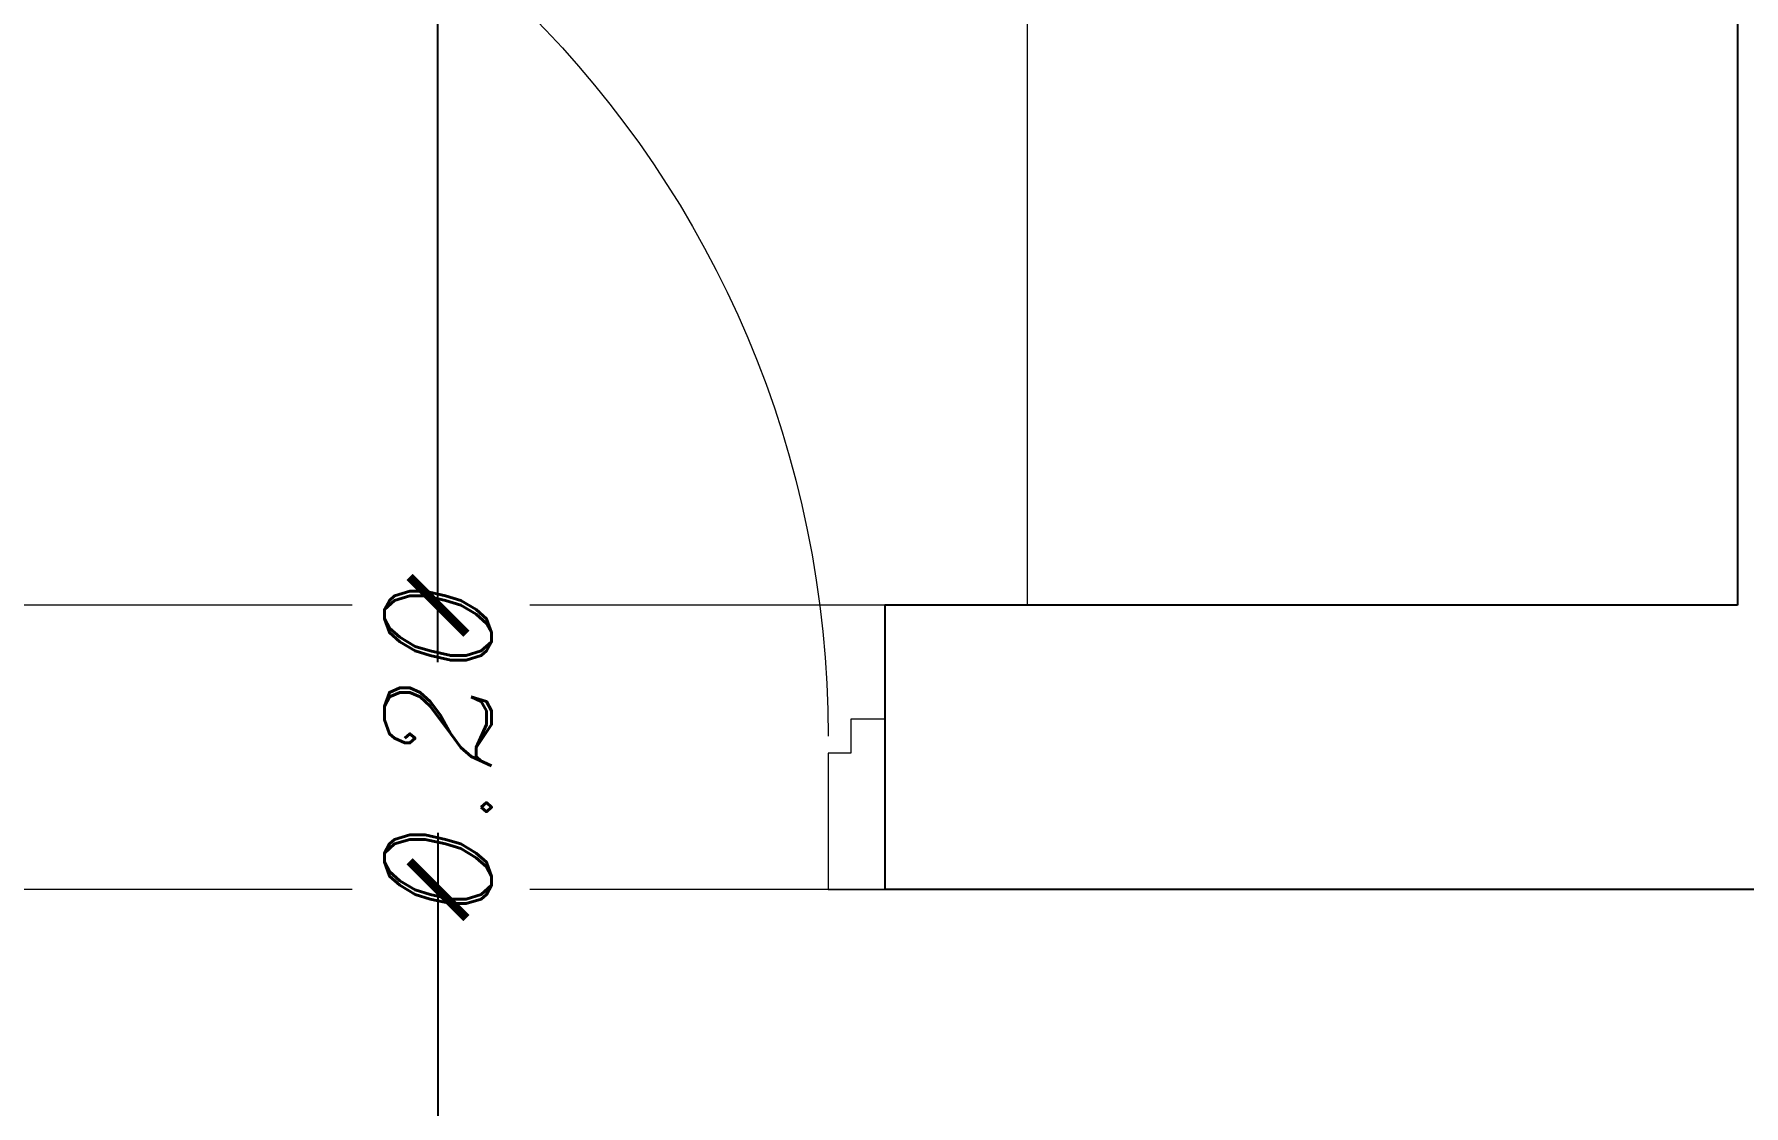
# Model space of a CAD drawing. Header units: metres. Extents: x 294 to 1101, y -498 to -355.
# Drawn here: x 538.896 to 540.099, y -393.005 to -392.251 of the extents above; entities that cross this region are included whole.
import ezdxf

# ---------------------------------------------------------------- set-up
doc = ezdxf.new("R2010")
doc.units = ezdxf.units.M
doc.linetypes.add('DASHED2', pattern=[0.375, 0.25, -0.125])
for name, color, linetype, lineweight in [('dor', 30, 'Continuous', 13), ('fur', 251, 'Continuous', 9), ('hid', 132, 'DASHED2', 9), ('wall', 7, 'Continuous', 25)]:
    doc.layers.add(name, color=color, linetype=linetype, lineweight=lineweight)
doc.styles.add('ITALICC', font='italicc')
doc.dimstyles.new('dim200', dxfattribs={"dimscale": 0.4, "dimtxt": 0.1885, "dimasz": 0.1, "dimexe": 0.15, "dimexo": 0.25, "dimgap": 0.07, "dimtad": 0, "dimzin": 0, "dimdsep": 46, "dimtxsty": 'ITALICC', "dimblk": 'ARCHTICK', "dimcen": 0.09, "dimdle": 0.1, "dimse1": 1, "dimse2": 1, "dimclrd": 211, "dimclrt": 3, "dimadec": 0, "dimazin": 0, "dimtfac": 1, "dimtix": 1, "dimtofl": 0, "dimtmove": 0, "dimatfit": 3, "dimldrblk": 'ARCHTICK', "dimfxl": 1, "dimtolj": 1, "dimtzin": 0, "dimlwd": 25, "dimarcsym": 0})

# ---------------------------------------------------------------- blocks, each defined once
blk = doc.blocks.new('D100r')
at = {"layer": 'dor'}
for p, q in [((-99.085, -11.965), (-99.085, -12.865)), ((-99.05, -12.865), (-99.05, -11.965)), ((-100, -12.87), (-100, -12.85)), ((-100, -12.85), (-99.97, -12.85)), ((-99.97, -12.85), (-99.97, -12.88)), ((-99, -12.85), (-99.03, -12.85)), ((-99.03, -12.85), (-99.03, -12.88)), ((-99, -12.87), (-99, -12.85)), ((-99.085, -12.865), (-99.05, -12.865)), ((-99.97, -12.88), (-99.95, -12.88)), ((-99.95, -12.88), (-99.95, -13)), ((-99.05, -12.88), (-99.05, -13)), ((-99.03, -12.88), (-99.05, -12.88)), ((-100, -13), (-100, -12.98)), ((-99, -13), (-99, -12.98)), ((-99.95, -13), (-100, -13)), ((-99.05, -13), (-99, -13))]:
    blk.add_line(p, q, dxfattribs=at)
blk.add_arc((-99.05, -12.865), 0.9, 90, 180, dxfattribs=at)
blk = doc.blocks.new('_ArchTick')
at = {"color": 0, "linetype": 'ByBlock', "const_width": 0.15}
blk.add_lwpolyline([(-0.5, -0.5), (0.5, 0.5)], dxfattribs=at)
blk = doc.blocks.new('*D79')
at = {"layer": 'DEFPOINTS', "color": 0, "transparency": 16777216}
for p in [(539.1798, -390.9264), (539.5097, -390.9264), (539.8461, -392.6527)]:
    blk.add_point(p, dxfattribs=at)
at = {"layer": 'wall', "color": 211, "linetype": 'Continuous', "lineweight": 25, "transparency": 16777216}
for p, q in [((539.1798, -390.8864), (539.1798, -391.6448)), ((539.1798, -392.6927), (539.1798, -391.9342))]:
    blk.add_line(p, q, dxfattribs=at)
at = {"layer": 'wall', "color": 211, "lineweight": 25, "transparency": 16777216, "xscale": 0.04000000000000001, "yscale": 0.04000000000000001, "zscale": 0.04000000000000001}
for p, rotation in [((539.1798, -390.9264), 90), ((539.1798, -392.6527), 270)]:
    blk.add_blockref('_ArchTick', p, dxfattribs=dict(at, rotation=rotation))
at = {"layer": 'wall', "color": 3, "transparency": 16777216, "insert": (539.1798, -391.7895), "char_height": 0.0754, "attachment_point": 5, "rotation": 90, "style": 'ITALICC'}
blk.add_mtext('\\A1;1.73', dxfattribs=at)
blk = doc.blocks.new('*D149')
at = {"layer": 'DEFPOINTS', "color": 0, "transparency": 16777216}
for p in [(539.6086, -392.8527), (539.0862, -398.4527), (539.1798, -398.4527)]:
    blk.add_point(p, dxfattribs=at)
at = {"layer": 'wall', "color": 211, "linetype": 'Continuous', "lineweight": 25, "transparency": 16777216}
for p, q in [((539.1798, -392.8127), (539.1798, -395.5008)), ((539.1798, -398.4927), (539.1798, -395.8045))]:
    blk.add_line(p, q, dxfattribs=at)
at = {"layer": 'wall', "color": 211, "lineweight": 25, "transparency": 16777216, "xscale": 0.04000000000000001, "yscale": 0.04000000000000001, "zscale": 0.04000000000000001}
for p, rotation in [((539.1798, -392.8527), 90), ((539.1798, -398.4527), 270)]:
    blk.add_blockref('_ArchTick', p, dxfattribs=dict(at, rotation=rotation))
at = {"layer": 'wall', "color": 3, "transparency": 16777216, "insert": (539.1798, -395.6527), "char_height": 0.0754, "attachment_point": 5, "rotation": 90, "style": 'ITALICC'}
blk.add_mtext('\\A1;5.60', dxfattribs=at)
blk = doc.blocks.new('*D214')
at = {"layer": 'DEFPOINTS', "color": 0, "transparency": 16777216}
for p in [(539.1798, -392.6527), (539.1798, -392.6527), (539.1798, -392.8527)]:
    blk.add_point(p, dxfattribs=at)
at = {"layer": 'wall', "color": 211, "linetype": 'Continuous', "lineweight": 25, "transparency": 16777216}
for p, q in [((539.1798, -392.6527), (539.1798, -392.6127)), ((539.1798, -392.8527), (539.1798, -392.8927))]:
    blk.add_line(p, q, dxfattribs=at)
at = {"layer": 'wall', "color": 211, "lineweight": 25, "transparency": 16777216, "xscale": 0.04000000000000001, "yscale": 0.04000000000000001, "zscale": 0.04000000000000001}
for p, rotation in [((539.1798, -392.6527), 270), ((539.1798, -392.8527), 90)]:
    blk.add_blockref('_ArchTick', p, dxfattribs=dict(at, rotation=rotation))
at = {"layer": 'wall', "color": 3, "transparency": 16777216, "insert": (539.1798, -392.7527), "char_height": 0.0754, "attachment_point": 5, "rotation": 90, "style": 'ITALICC'}
blk.add_mtext('\\A1;0.20', dxfattribs=at)

msp = doc.modelspace()

# ---------------------------------------------------------------- linework, layer by layer
at = {"layer": 'fur'}
msp.add_line((539.5944, -390.9264), (539.5944, -392.6527), dxfattribs=at)
at = {"layer": 'hid'}
for p, q in [((539.4944, -392.6527), (538.6944, -392.6527)), ((539.4944, -392.8527), (538.6944, -392.8527))]:
    msp.add_line(p, q, dxfattribs=at)
at = {"layer": 'wall'}
for p, q in [((540.0944, -390.9264), (540.0944, -392.6527)), ((540.0944, -392.6527), (539.4944, -392.6527)), ((539.4944, -392.6527), (539.4944, -392.8527)), ((540.4729, -392.8527), (539.4944, -392.8527))]:
    msp.add_line(p, q, dxfattribs=at)

# ---------------------------------------------------------------- block references
at = {"layer": 'dor', "xscale": -0.8000000000122838, "yscale": 0.8000000000122838, "zscale": 0.8000000000122838}
msp.add_blockref('D100r', (459.4944, -382.4527), dxfattribs=at)

# ---------------------------------------------------------------- dimensions: what is measured, and where the dimension line sits
at = {"layer": 'wall'}
for base, p1, p2, picture, middle in [((539.1798, -390.9264), (539.8461, -392.6527), (539.5097, -390.9264), '*D79', (539.1798, -391.7895)), ((539.1798, -398.4527), (539.6086, -392.8527), (539.0862, -398.4527), '*D149', (539.1798, -395.6527))]:
    dim = msp.add_linear_dim(base=base, p1=p1, p2=p2, angle=90, dimstyle='dim200', override={"dimtmove": 1}, dxfattribs=at)
    dim.commit()
    dim.dimension.update_dxf_attribs({"geometry": picture, "text_midpoint": middle})
dim = msp.add_linear_dim(base=(539.1798, -392.6527), p1=(539.1798, -392.8527), p2=(539.1798, -392.6527), angle=90, dimstyle='dim200', dxfattribs=at)
dim.commit()
dim.dimension.update_dxf_attribs({"geometry": '*D214', "text_midpoint": (539.1798, -392.7527)})

doc.saveas('drawing.dxf')
